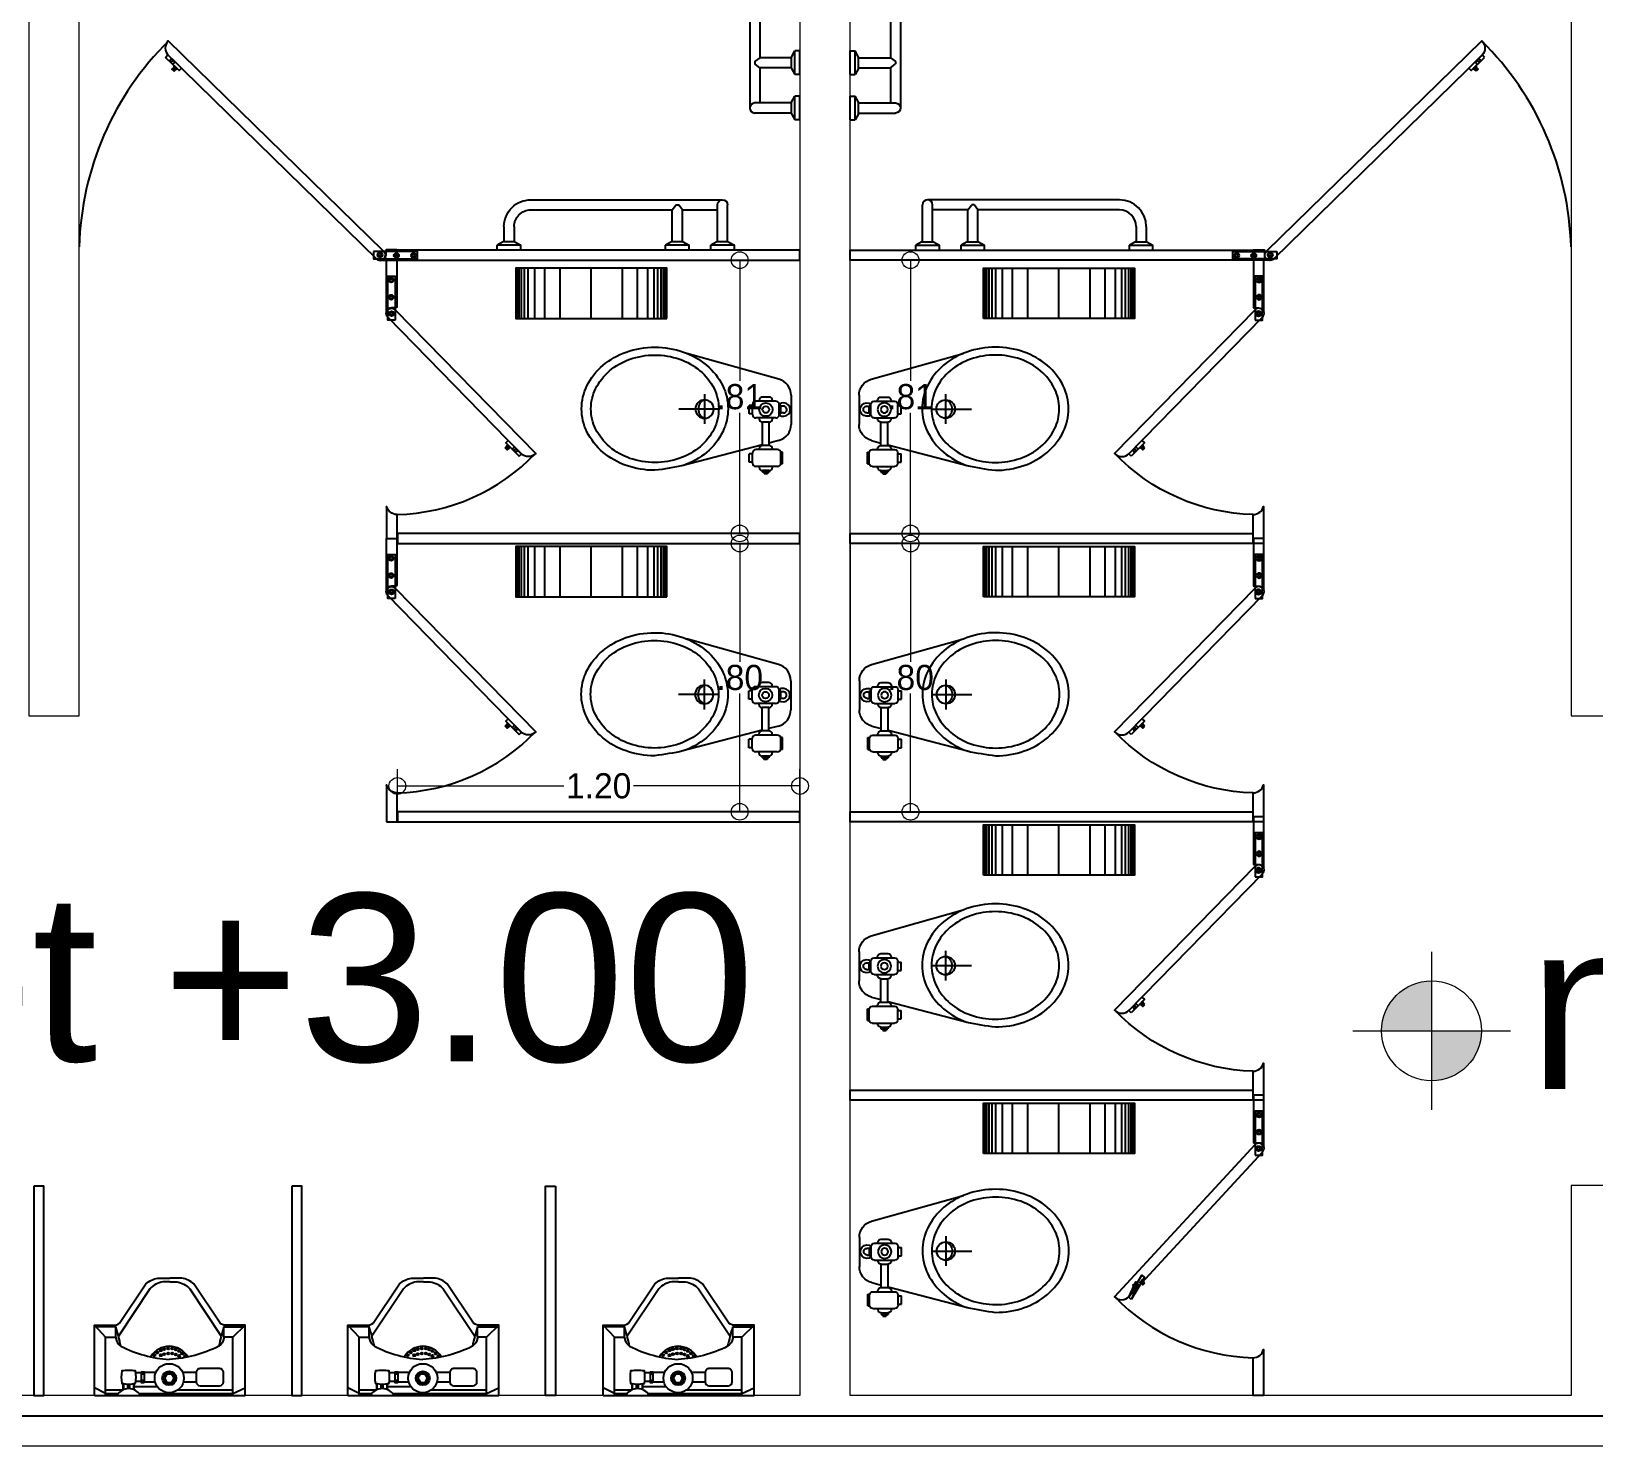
# Model space of a CAD drawing. Header units: millimetres. Extents: x 744843 to 745492, y 2520966 to 2521458.
# Drawn here: x 745352.459 to 745357.119, y 2521101.435 to 2521105.654 of the extents above; entities that cross this region are included whole.
import ezdxf

# ---------------------------------------------------------------- set-up
doc = ezdxf.new("R2010")
doc.units = ezdxf.units.MM
doc.header["$PDMODE"] = 35
doc.header["$PDSIZE"] = 1
for name, color, linetype, lineweight in [('A_Cotas_Interiores', 8, 'Continuous', 20), ('A_Muros', 30, 'Continuous', 20), ('A_Niveles', 1, 'Continuous', 20), ('A_Textos', 4, 'Continuous', 20)]:
    doc.layers.add(name, color=color, linetype=linetype, lineweight=lineweight)
for name, color, linetype in [('A_Ejes', 8, 'Continuous'), ('A_Mamparas de Baño', 43, 'Continuous'), ('A_Muebles_fijos', 8, 'Continuous')]:
    doc.layers.add(name, color=color, linetype=linetype)
doc.styles.add('Arial', font='arial.ttf', dxfattribs={"height": 1})
doc.dimstyles.new('EJES', dxfattribs={"dimtxt": 0.25, "dimasz": 0.25, "dimexe": 0.5, "dimexo": 0.25, "dimgap": 0.01, "dimtad": 0, "dimtih": 1, "dimtoh": 1, "dimzin": 4, "dimdsep": 46, "dimtxsty": 'Standard', "dimblk": 'ORIGIN', "dimcen": 0.09, "dimclrd": 8, "dimclre": 8, "dimclrt": 4, "dimadec": 1, "dimazin": 0, "dimtfac": 1, "dimtofl": 0, "dimtmove": 2, "dimatfit": 3, "dimfxl": 0.15, "dimtolj": 1, "dimtzin": 0, "dimlwd": -1, "dimlwe": -1, "dimarcsym": 0})

# ---------------------------------------------------------------- blocks, each defined once
blk = doc.blocks.new('MINGIT')
at = {"layer": 'A_Muebles_fijos'}
for p, q in [((0, 0.2246345831699602), (0, -0.2253654168300382)), ((0.005369542462004162, 0.1913013761150165), (0.02317822662461122, 0.2246345831699602)), ((0.005369542462004162, 0.1913013761150165), (0.005369542462004159, 0.1538509522983061)), ((0.0169736821239308, 0.1913013761150165), (0.0169736821239308, 0.1389620768631553)), ((0.209539640283106, 0.2246345831699602), (0.1741517595040737, 0.1913013761150165)), ((0.2051326990647118, 0.1610936790566821), (0.2051326990647118, 0.2220579225483319)), ((0.1741517595040737, 0.1610936790566821), (0.2051326990647118, 0.1610936790566821)), ((0.209539640283106, 0.1694464220140279), (0.20513269906498, 0.1610936790566821)), ((0.0100000000000001, 0.0971392028878203), (0.009999999999999992, 0.09713920288782019)), ((0.01720861781220573, 0.1384341105555628), (0.03532148158782959, 0.138434110555563)), ((0.01720861781220538, 0.10616864167447), (0.03532148158782959, 0.1061686416744702)), ((0.01771526491148926, 0.1372195367591027), (0.03532148158782959, 0.1372195367591028)), ((0.01771526491148904, 0.1073832154709303), (0.03532148158782959, 0.1073832154709303)), ((0.02045996857934206, 0.1253539681135453), (0.03405200070130547, 0.1253539681135453)), ((0.02045996857934229, 0.1192487841164914), (0.03405200070130547, 0.1192487841164914)), ((0.02697368212393079, 0.1056406753668783), (0.02697368212393081, 0.03726211445683281)), ((0.04208825202669945, 0.08381714914569993), (0.04208825202669945, 0.101046028197551)), ((0.06699999999999999, 0.08381714914569993), (0.06699999999999999, 0.101046028197551)), ((0.005369542462004159, 0.09075179993172744), (0.005369542462004162, 0.001301376115016573)), ((0.0397198241206123, 0.043159875075515), (0.0397198241206123, 0.07615443126778654)), ((0.04040622079018323, 0.07615443126778654), (0.04040622079018323, 0.08381714914569993)), ((0.04451609625062573, 0.07615443126778654), (0.04451609625062573, 0.08381714914569993)), ((0.06344765974594839, 0.07615443126778654), (0.06344765974594839, 0.08381714914569993)), ((0.06755753520639, 0.07615443126778654), (0.06755753520639, 0.08381714914569993)), ((0.06834183943001708, 0.04128520772444322), (0.06834183943001708, 0.07615443126778654)), ((0.005369542462004162, 0.001301376115016573), (0.005369542462004162, -0.1886986238849834)), ((0.01697368212393079, -0.02526243951789975), (0.0169736821239308, -0.1886986238849834)), ((0.0397198241206123, -0.07916508136459022), (0.03971982412061228, -0.04055712284548185)), ((0.06834183943001708, -0.07913801543756205), (0.06834183943001709, -0.03868245549441007)), ((0.1741517595040737, -0.1618245127167601), (0.2051326990647118, -0.1618245127167601)), ((0.2051326990647118, -0.1618245127167601), (0.2051326990647118, -0.2227887562084099)), ((0.209539640283106, -0.1701772556741059), (0.20513269906498, -0.1618245127167601)), ((0.005369542462004162, -0.1886986238849833), (0.02317822662461122, -0.2253654168300382)), ((0.209539640283106, -0.2253654168300382), (0.1741517595040737, -0.1886986238849834))]:
    blk.add_line(p, q, dxfattribs=at)
for points in [[(0, 0.2246345831699602), (0.209539640283106, 0.2246345831699602), (0.209539640283106, 0.1694464220140279, 0.2102343940416156), (0.2155650064119239, 0.1495392838246662), (0.3330447126646856, 0.07097962922337009, -0.1265225922245264), (0.3499999999999996, 0.03548511851759562), (0.3499999999999996, -0.0003654168300389893)], [(0, 0.1913013761150165), (0.1741517595040737, 0.1913013761150165), (0.1741517595040737, 0.1610936790566821), (0.171, 0.1610936790566821, 0.20320085710999), (0.1467485434650939, 0.145723927763326, 0.09934627483768077), (0.1071885292819617, 0.001301376115016573, 6.040532888921631)], [(0.3385650419188533, -0.0003654168300389893), (0.3385650419188533, 0.02029493033050433, 0.1730198413151819), (0.3180609908108352, 0.0589445383315027), (0.1771692137111812, 0.1531015475815722)], [(0, -0.1886986238849834), (0.1741517595040737, -0.1886986238849834), (0.1741517595040737, -0.1618245127167601), (0.171, -0.1618245127167601, -0.20320085710999), (0.1467485434650939, -0.146454761423404, -0.1029455760712306), (0.1071885292819617, 0.001301376115016573, -6.040532888921631)], [(0, -0.2253654168300382), (0.209539640283106, -0.2253654168300382), (0.209539640283106, -0.1701772556741059, -0.2102343940416156), (0.2155650064119239, -0.1502701174847442), (0.3330447126646856, -0.07171046288344807, 0.1265225922245264), (0.3499999999999996, -0.03621595217767359), (0.3499999999999996, -0.0003654168300389893)], [(0.3385650419188533, -0.0003654168300389893), (0.3385650419188533, -0.02102576399058231, -0.1730198413151819), (0.3180609908108352, -0.05967537199158068), (0.1771692137111812, -0.1538323812416502)]]:
    blk.add_lwpolyline(points, format="xyb", dxfattribs=at)
for points in [[(0.0361397309546108, 0.1018000181652122, 0.07539622650638099), (0.07294852107208864, 0.1018000181652122, 0.0800577537104873), (0.07294852107208864, 0.1428027340648209, 0.08594633118016352), (0.0361397309546108, 0.1428027340648209, 0.1041178647785644), (0.0361397309546108, 0.1018000181652122)], [(0.07994371567247321, -0.1486986238849834), (0.07994371567247321, -0.09073989168001728, 0.4142135623730945), (0.0683418394300162, -0.07913801543756205), (0.04051184590511735, -0.07913801543756205, 0.4142135623730883), (0.02890996966266034, -0.09073989168001728), (0.02890996966266034, -0.1486986238849834, 0.4142135623730948), (0.04051184590511735, -0.1603005001274387), (0.0683418394300162, -0.1603005001274422, 0.4142135623731026)]]:
    blk.add_lwpolyline(points, format="xyb", close=True, dxfattribs=at)
for points in [[(0.03725308639907325, 0.07615443126778654), (0.03725308639907325, 0.08381714914569993), (0.07071066959750087, 0.08381714914569993), (0.07071066959750087, 0.07615443126778654)], [(0.05135060217938107, 0.01572585340237642), (0.03885863841221564, 0.00851361475869472), (0.03885863841221564, -0.005910862528661576), (0.05135060217938107, -0.01312310117234328), (0.06384256594654562, -0.005910862528661576), (0.06384256594654562, 0.00851361475869472)]]:
    blk.add_lwpolyline(points, close=True, dxfattribs=at)
for centre, radius in [((0.1200844801470465, 0.0457775867211343), 0.002999999999999999), ((0.05135060217938107, 0.001301376115016573), 0.04344431992192291), ((0.05135060217938107, 0.001301376115016573), 0.02094403933927975), ((0.05135060217938107, 0.001301376115016573), 0.01758310564695907), ((0.1197310221555146, 0.02667478290229974), 0.003), ((0.123472181229127, 0.01655298587870935), 0.003), ((0.125396513061825, 0.004495465850110736), 0.003), ((0.1283528346134739, 0.03697748985930915), 0.003), ((0.1346505818073508, 0.02667478290229974), 0.003), ((0.1383917408809631, 0.01655298587870935), 0.003), ((0.1403160727136611, 0.004495465850110736), 0.003), ((0.1167508271903556, -0.04585623256873306), 0.002999999999999999), ((0.1177469521646245, -0.02786236099528994), 0.003), ((0.1222137131040186, -0.01803916941051775), 0.003), ((0.1248113280267195, -0.007565419226643999), 0.003), ((0.1256367755165423, -0.03768021197774052), 0.003), ((0.1326665118164606, -0.02786236099528994), 0.003), ((0.1371332727558547, -0.01803916941051775), 0.003), ((0.1397308876785556, -0.007565419226643999), 0.003)]:
    blk.add_circle(centre, radius, dxfattribs=at)
for centre, radius, start, end in [((-0.01975686792350476, 0.1223013761150168), 0.04033252107426701, 299.3306944320528, 60.66930556794681), ((-0.01390224432079123, 0.8745535501453318), 0.7463251932487088, 282.4305319102271, 287.0666889855602), ((0.08156517530906854, 0.001301376115016795), 0.06496217427420088, 301.7545607955694, 57.79255431661726), ((-0.01390224432079123, -0.8752843838054097), 0.7463251932487088, 72.93331101443978, 77.56946808977287)]:
    blk.add_arc(centre, radius, start, end, dxfattribs=at)
blk = doc.blocks.new('niveles')
at = {"layer": 'A_Niveles'}
h = blk.add_hatch(color=256, dxfattribs=at)
h.paths.add_polyline_path([(-0.4383139003582898, 0.1738469321280718), (-0.2893174949567765, 0.1738469321280718), (-0.2893174949567765, 0.3228433375295851, 0.4142135623730951)])
h.paths.add_polyline_path([(-0.1403210895552633, 0.1738469321280718), (-0.2893174949567765, 0.1738469321280718), (-0.2893174949567765, 0.02485052672655855, 0.414213562373095)])
for p, q in [((-0.2893174949567765, 0.4091083379462361), (-0.2893174949567765, -0.06141447369009256)), ((-0.5246079820208251, 0.1738469321280718), (-0.05402700789272785, 0.1738469321280718)), ((-0.4792100731283426, 0.1738469321280718), (-0.0939138752873987, 0.1738469321280718))]:
    blk.add_line(p, q, dxfattribs=at)
blk.add_circle((-0.2893174949567765, 0.1738469321280718), 0.1489964054015132, dxfattribs=at)
at = {"layer": 'A_Textos', "ltscale": 0.0065, "width": 1.2}
blk.add_attdef('NIVEL', (0, 0), '', height=0.3, dxfattribs=at)
blk = doc.blocks.new('Porta_rollo_planta')
at = {"layer": 'A_Muebles_fijos'}
for p, q in [((0.004294411046430469, -0.1499999999068677), (0.004294411279261112, -4.656612873077393e-10)), ((0.009457122418098152, -0.1499999999068677), (0.009457122650928795, -4.656612873077393e-10)), ((0.01655583677347749, -0.1499999999068677), (0.01655583700630814, -4.656612873077393e-10)), ((0.02623588847927749, -0.1499999999068677), (0.02623588871210814, -4.656612873077393e-10)), ((0.03720664547290653, -0.1499999999068677), (0.03720664570573717, -4.656612873077393e-10)), ((0.0565667855553329, -0.1499999999068677), (0.05656678578816354, -4.656612873077393e-10)), ((0.08689768251497298, -0.1499999999068677), (0.08689768274780363, -4.656612873077393e-10)), ((0.1320713059976697, -0.1499999999068677), (0.1320713062305003, -4.656612873077393e-10)), ((0.2250000000931323, -0.1499999999068677), (0.2250000003259629, -4.656612873077393e-10)), ((0.3179286941885948, -0.1499999999068677), (0.3179286939557642, -4.656612873077393e-10)), ((0.3631023176712915, -0.1499999999068677), (0.3631023174384609, -4.656612873077393e-10)), ((0.3934332146309316, -0.1499999999068677), (0.393433214398101, -4.656612873077393e-10)), ((0.412793354713358, -0.1499999999068677), (0.4127933544805273, -4.656612873077393e-10)), ((0.423764111706987, -0.1499999999068677), (0.4237641114741564, -4.656612873077393e-10)), ((0.433444163412787, -0.1499999999068677), (0.4334441631799564, -4.656612873077393e-10)), ((0.4405428777681664, -0.1499999999068677), (0.4405428775353357, -4.656612873077393e-10)), ((0.445705589139834, -0.1499999999068677), (0.4457055889070034, -4.656612873077393e-10))]:
    blk.add_line(p, q, dxfattribs=at)
at = {"layer": 'A_Muebles_fijos', "ltscale": 0.0065}
blk.add_lwpolyline([(0.4500000000698492, -0.1499999999068677), (0.4500000000698492, 0), (0, 0), (0, -0.1499999999068677)], close=True, dxfattribs=at)
blk = doc.blocks.new('MUBA03PL')
at = {"layer": 'A_Muebles_fijos', "linetype": 'ByBlock'}
for p, q in [((0.007054797181765431, 0.1823572858160371), (0.007054797181765431, 0.1873572858160369)), ((0.007054797181765431, 0.1873572858160369), (0.01705479718176555, 0.1873572858160369)), ((0.01705479718176555, 0.1823572858160371), (0.01705479718176555, 0.1873572858160369)), ((-0.03794520281823461, 0.1573572858160371), (-0.0329452028182346, 0.1573572858160371)), ((-0.03794520281823461, 0.1573572858160371), (-0.03794520281823466, 0.122357285816037)), ((-0.0329452028182346, 0.1548572858160371), (-0.0329452028182346, 0.1248572858160372)), ((-0.0229452028182346, 0.1648572858160371), (0.04205479718176534, 0.1648572858160371)), ((-0.007945202818234805, 0.164857285816037), (-0.007945202818234694, 0.1673572858160369)), ((0.002054797181765315, 0.1823572858160371), (0.02205479718176555, 0.1823572858160371)), ((0.002054797181765426, 0.1773572858160369), (0.002054797181765426, 0.1823572858160371)), ((0.002054797181765315, 0.1773572858160369), (0.02205479718176555, 0.1773572858160369)), ((0.02205479718176544, 0.1773572858160369), (0.02205479718176544, 0.1823572858160371)), ((0.03205479718176545, 0.164857285816037), (0.03205479718176556, 0.167357285816037)), ((0.05205479718176535, 0.1548572858160371), (0.05205479718176535, 0.1248572858160371)), ((0.05205479718176535, 0.152357285816037), (0.06205479718176537, 0.152357285816037)), ((0.06205479718176537, 0.152357285816037), (0.06205479718176537, 0.1273572858160371)), ((-0.03794520281823466, 0.122357285816037), (-0.0329452028182346, 0.122357285816037)), ((-0.0229452028182346, 0.1148572858160372), (0.04205479718176534, 0.1148572858160372)), ((-0.007945202818234805, 0.1148572858160372), (-0.007945202818234694, 0.1123572858160372)), ((0.002054797181765426, 0.1023572858160372), (0.002054797181765426, 0.03289141311595196)), ((0.002054797181765315, 0.1023572858160372), (0.02205479718176555, 0.1023572858160372)), ((0.02205479718176544, 0.1023572858160372), (0.02205479718176544, 0.03289141311595196)), ((0.03205479718176545, 0.1148572858160372), (0.03205479718176556, 0.112357285816037)), ((0.05205479718176535, 0.1273572858160371), (0.06205479718176537, 0.1273572858160371)), ((-0.04033059170738295, 0.005383637130419887), (-0.03294520281823465, 0.005383637130419887)), ((-0.03294520281823466, 0.007891413115952046), (-0.02794520281823466, 0.007891413115952046)), ((-0.03294520281823466, 0.007891413115952046), (-0.03294520281823466, -0.01710858688404809)), ((-0.02794520281823466, 0.01039141311595199), (-0.02794520281823466, -0.01960858688404803)), ((-0.01794520281823459, 0.020391413115952), (0.04205479718176535, 0.020391413115952)), ((-0.007945202818234805, 0.020391413115952), (-0.007945202818234694, 0.02289141311595195)), ((0.002054797181765315, 0.03289141311595196), (0.02205479718176555, 0.03289141311595196)), ((0.03205479718176545, 0.020391413115952), (0.03205479718176556, 0.02289141311595195)), ((0.0520547971817653, 0.01039141311595199), (0.0520547971817653, -0.01960858688404803)), ((0.0520547971817653, 0.007891413115952046), (0.06205479718176531, 0.007891413115952046)), ((0.06205479718176531, 0.007891413115952046), (0.06205479718176531, -0.01710858688404809)), ((-0.04033059170738295, -0.01459530512613914), (-0.03294520281823465, -0.01459530512613914)), ((-0.03294520281823466, -0.01710858688404809), (-0.02794520281823466, -0.01710858688404809)), ((-0.01794520281823465, -0.02960858688404804), (0.0420547971817653, -0.02960858688404804)), ((-0.007945202818234805, -0.02960858688404804), (-0.007945202818234694, -0.03210858688404799)), ((0.002054797181765315, -0.042108586884048), (0.02205479718176555, -0.042108586884048)), ((0.03205479718176545, -0.02960858688404804), (0.03205479718176556, -0.03210858688404799)), ((0.0520547971817653, -0.01710858688404809), (0.06205479718176531, -0.01710858688404809))]:
    blk.add_line(p, q, dxfattribs=at)
at = {"layer": 'A_Muebles_fijos'}
for p, q in [((0.02205479718176544, 0.1003546987438531), (0.2627113941016618, 0.1630190134186776)), ((-0.0260131474980999, 0.08783833788051987), (0.002054797181765426, 0.09514692006860795)), ((-0.06332253236307323, -0.04728450974337106), (-0.06341380049320831, 0.03939915457505696)), ((0.1949185613753887, -0.05064343990837997), (0.1948251263136989, 0.03809821249026824)), ((0.1558456998915828, -0.006272613708999564), (0.2718705232503356, -0.006272613708999564)), ((-0.02681453998927158, -0.0953771297438128), (0.2474384538254711, -0.1722323705303935))]:
    blk.add_line(p, q, dxfattribs=at)
at = {"layer": 'A_Muebles_fijos', "linetype": 'ByBlock'}
for radius in [0.01999999999999998, 0.01000000000000001]:
    blk.add_circle((0.01205479718176527, -0.004608586884048131), radius, dxfattribs=at)
for centre, radius, start, end in [((-0.0229452028182346, 0.1548572858160371), 0.01, 89.99999999999999, 180), ((0.002054797181765315, 0.1673572858160369), 0.01, 89.99999999999999, 180), ((0.02205479718176555, 0.1673572858160369), 0.01, 4.80263756900991e-13, 89.99999999999999), ((0.04205479718176534, 0.1548572858160371), 0.01, 0, 89.99999999999999), ((-0.0229452028182346, 0.1248572858160372), 0.01, 180, 270), ((0.002054797181765315, 0.1123572858160372), 0.01, 180, 270), ((0.02205479718176555, 0.1123572858160372), 0.01, 270, 359.9999999999995), ((0.04205479718176534, 0.1248572858160371), 0.01, 270, 0), ((-0.04033059170738295, -0.004616362869580122), 0.01999999999999998, 51.65327969994375, 308.3504200393738), ((-0.04033059170738295, -0.004616362869580122), 0.01000000000000001, 90, 273.7189452542223), ((-0.01794520281823465, 0.01039141311595199), 0.01, 89.99999999999999, 180), ((0.002054797181765315, 0.02289141311595195), 0.01, 89.99999999999999, 180), ((0.02205479718176555, 0.02289141311595195), 0.01, 4.80263756900991e-13, 89.99999999999999), ((0.0420547971817653, 0.01039141311595199), 0.01, 0, 89.99999999999999), ((-0.01794520281823465, -0.01960858688404803), 0.01, 180, 270), ((0.002054797181765315, -0.03210858688404799), 0.01, 180, 270), ((0.02205479718176555, -0.03210858688404799), 0.01, 270, 359.9999999999996), ((0.0420547971817653, -0.01960858688404803), 0.01, 270, 0)]:
    blk.add_arc(centre, radius, start, end, dxfattribs=at)
at = {"layer": 'A_Muebles_fijos'}
for centre, radius, start, end in [((-0.01341382820747745, 0.03945179891137113), 0.05, 104.5950874527619, 180.0603259768673), ((0.184524810032121, -0.0062835079815473), 0.02933330356188307, 290.715344643524, 69.40530744194986), ((-0.01332256007734237, -0.04723186540705691), 0.05, 180.0603259768673, 254.3452777618358)]:
    blk.add_arc(centre, radius, start, end, dxfattribs=at)
at = {"layer": 'A_Muebles_fijos', "extrusion": (0, 0, -1)}
for centre, major_axis, ratio, start_param, end_param in [((0.3304073725485254, -0.04570182197275441), (0.1555760314809, -0.1555760314808999), 0.9999999966326925, 3.227028665934461, 3.590942801391618), ((0.3321140755324635, -0.04052650712909978), (-0.1356912155599463, -0.1356912155599464), 0.9999999975892566, 1.655624390025488, 2.019763085370978), ((0.4730938529719609, -0.8452744620713858), (-0.7283366307909107, -0.728336630790911), 0.9999999907021602, 2.145677627044654, 2.229610440056562), ((0.3433194806457508, -0.07256696111070793), (-0.1596927967913729, -0.159692796791373), 0.9999999985371989, 2.019763085762261, 2.35514160160132), ((0.3433301478981051, -0.08269839285421055), (-0.1832865381940543, -0.1832865381940544), 0.9999999979639703, 2.355141601346871, 2.690136730501941), ((0.3433194806457508, -0.07256696111070793), (-0.1596927964754583, -0.1596927964754584), 0.9999999999735457, 2.355141602319492, 2.690520118345571), ((0.3544573908329952, -0.04050298192086499), (-0.1356912152448646, -0.1356912152448647), 0.9999999989022021, 2.690520117912109, 3.054658814408185), ((0.3105746694964368, -0.02215379819753449), (0.1338062642621465, -0.1338062642621465), 0.9999999983652426, 2.813062286539549, 3.227028665452437), ((0.3149161785732034, -0.02013205288457554), (0.1168272094052414, -0.1168272094052413), 0.9999999991285307, 2.812573068989725, 3.226420716957982), ((0.3716123036465618, -0.02007235790151041), (0.1168272097048319, -0.1168272097048318), 0.9999999975583393, 4.625455141423581, 5.039302787534082), ((0.3759580604855913, -0.02208495716112535), (0.133806264363742, -0.133806264363742), 0.9999999993430027, 4.624847192727369, 5.038813570977103), ((0.2799831939519394, -0.007116444115665366), (-0.1097027336416219, -0.109702733641622), 0.9999999992025753, 0.7843452757709377, 1.242265960643167), ((0.2883868975223053, -0.007107596085545231), (0.09592937184290672, -0.09592937184290669), 0.9999999988332957, 2.355141601623339, 2.812573068954697), ((0.3981140993892226, -0.006992065520164181), (0.0959293720210988, -0.09592937202109876), 0.9999999996812432, 5.039302788123447, 5.496734255637105), ((0.4065178028431732, -0.006983217490044047), (-0.1097027335149631, -0.1097027335149631), 0.9999999993706251, 3.468017244253223, 3.925937929276904), ((0.194871843898018, -0.006272613708999564), (-0.01940852226107381, -0.01940852226107382), 0.9999999970009227, 4.712388978885151, 10.99557428606474), ((0.2883868975223053, -0.007107596085545231), (-0.09592937184925979, -0.09592937184925986), 0.9999999993349574, 0.3269138088074341, 0.7843452757443146), ((0.4065178028431732, -0.006983217490044047), (-0.1097027336564993, -0.1097027336564994), 0.9999999992042511, 3.92593792936009, 4.383858614149694), ((0.3105429364259366, 0.007985295089754652), (0.1338062646021851, -0.1338062646021851), 0.9999999979794557, 1.48325453886102, 1.897220916489769), ((0.3148886931485507, 0.005972696295800994), (-0.116827209371956, -0.116827209371956), 0.9999999996009404, -0.08693383875372485, 0.3269138086451402), ((0.3715848183383245, 0.006032390813204835), (-0.1168272097376901, -0.1168272097376902), 0.9999999971155697, 4.383369397565613, 4.797217043435799), ((0.3759263274150911, 0.008054136591825078), (-0.1338062644228365, -0.1338062644228365), 0.9999999991559471, 4.383858614643572, 4.797824992432891), ((0.3303260087159473, 0.03157502954346258), (0.1555760328729453, -0.1555760328729452), 0.9999999913887098, 1.119340407866279, 1.483254539749225), ((0.3320436059621173, 0.02640332031515558), (-0.1356912151719567, -0.1356912151719568), 0.9999999990756723, -0.4510725355538303, -0.08693383889264572), ((0.354386921262649, 0.02642684505772908), (0.1356912151177428, -0.1356912151177427), 0.9999999897916193, 0.08482806378889209, 0.4489667633101463), ((0.3431708488970074, 0.06859873124850113), (0.1832865396773095, -0.1832865396773094), 0.9999999968286647, 0.7843452771556515, 1.119340405751284), ((0.3431815162657771, 0.05846729903933723), (-0.1596927958941701, -0.1596927958941702), 0.9999999985112853, -0.7864510518725603, -0.4510725356487646), ((0.3431815162657771, 0.05846729903933723), (0.1596927959293301, -0.1596927959293301), 0.9999999998339548, 0.448966759555751, 0.7843452757497144), ((0.3431708488970074, 0.06859873124850113), (0.1832865382600372, -0.1832865382600371), 0.9999999988987636, 0.4493501469668698, 0.7843452761206043)]:
    blk.add_ellipse(centre, major_axis=major_axis, ratio=ratio, start_param=start_param, end_param=end_param, dxfattribs=at)
at = {"layer": 'A_Muebles_fijos', "extrusion": (0, 0, -0.9999999999999998)}
for centre, major_axis, ratio, start_param, end_param in [((0.3561749881955806, -0.04567469161483328), (-0.1555760314498242, -0.1555760314498243), 0.9999999965482356, 2.69013672992562, 3.054050865493487), ((0.3981140993892226, -0.006992065520164181), (-0.09592937199169634, -0.09592937199169642), 0.9999999993788391, 3.925937929312166, 4.383369396296293), ((0.3560936242465872, 0.031602160367045), (-0.1555760323957658, -0.1555760323957659), 0.9999999943684958, -1.485360315215316, -1.121446182339457)]:
    blk.add_ellipse(centre, major_axis=major_axis, ratio=ratio, start_param=start_param, end_param=end_param, dxfattribs=at)
at = {"layer": 'A_Muebles_fijos', "extrusion": (0, 0, -0.9999999999999999)}
blk.add_ellipse((0.2799831939519394, -0.007116444115665366), major_axis=(-0.1097027335683896, -0.1097027335683897), ratio=0.9999999997562181, start_param=0.3264245905463146, end_param=0.7843452754941169, dxfattribs=at)
blk = doc.blocks.new('A$C69177A60')
at = {"layer": 'A_Muebles_fijos'}
for p, q in [((-1.384790948577574e-09, 0.7069999997363539), (-1.384790948577574e-09, 0.6369999997364175)), ((-1.384790948577574e-09, 0.7069999997363539), (0.01499999861508172, 0.7069999997363539)), ((0.02499999861507263, 0.6889999997363248), (0.01499999861508172, 0.7069999997363539)), ((0.01499999861508172, 0.7069999997363539), (0.01499999861508172, 0.6369999997364175)), ((0.02499999861507263, 0.6549999997364466), (0.01499999861508172, 0.6369999997364175)), ((0.02499999861507263, 0.6889999997363248), (0.02499999861507263, 0.686999999736372)), ((0.02499999861507263, 0.686999999736372), (0.02499999861507263, 0.6569999997363993)), ((0.02499999861507263, 0.686999999736372), (0.1349999986152, 0.686999999736372)), ((0.02499999861507263, 0.6569999997363993), (0.02499999861507263, 0.6549999997364466)), ((0.02499999861507263, 0.6569999997363993), (0.1349999986152, 0.6569999997363993)), ((0.1199999986150999, 0.5519999997363811), (0.1199999986150999, 0.6569999997363993)), ((0.1499999986150726, 0.09999999973638296), (0.1499999986150726, 0.671999999736272)), ((-1.384790948577574e-09, 0.6369999997364175), (0.01499999861508172, 0.6369999997364175)), ((-1.38480515943229e-09, 0.571999999736363), (0.01499999861506751, 0.571999999736363)), ((-1.38480515943229e-09, 0.571999999736363), (-1.38480515943229e-09, 0.5019999997364266)), ((0.02499999861505842, 0.5539999997363338), (0.01499999861506751, 0.571999999736363)), ((0.01499999861506751, 0.571999999736363), (0.01499999861506751, 0.5019999997364266)), ((0.02499999861505842, 0.5199999997364557), (0.01499999861506751, 0.5019999997364266)), ((0.02499999861505842, 0.5539999997363338), (0.02499999861505842, 0.5519999997363811)), ((0.02499999861505842, 0.5519999997363811), (0.02499999861505842, 0.5219999997364084)), ((0.02499999861507263, 0.5519999997363811), (0.1199999986150999, 0.5519999997363811)), ((0.02499999861505842, 0.5219999997364084), (0.02499999861505842, 0.5199999997364557)), ((0.02499999861507263, 0.5219999997364084), (0.1199999986150999, 0.5219999997364084)), ((0.1199999986150999, 0.5519999997363811), (0.1338262327371069, 0.5413912201445328)), ((0.1199999986150999, 0.5219999997364084), (0.1338262327371069, 0.5326087793282568)), ((0.1199999986150999, 0.09999999973638296), (0.1199999986150999, 0.5219999997364084)), ((0.1349999986152, 0.5349888778412151), (0.1349999986152, 0.5390111216315745)), ((-1.38480515943229e-09, 0.5019999997364266), (0.01499999861506751, 0.5019999997364266)), ((-1.38480515943229e-09, 0.06999999973641025), (-1.38480515943229e-09, -2.63526089838706e-10)), ((-1.38480515943229e-09, 0.06999999973641025), (0.01499999861506751, 0.06999999973641025)), ((0.01499999861506751, 0.06999999973641025), (0.01499999861506751, -2.63526089838706e-10)), ((0.02499999861505842, 0.05199999973638114), (0.01499999861506751, 0.06999999973641025)), ((0.02499999861505842, 0.05199999973638114), (0.02499999861505842, 0.04999999973642844)), ((0.02499999861505842, 0.04999999973642844), (0.02499999861505842, 0.01999999973645572)), ((0.06999999861514539, 0.04999999973642844), (0.02499999861507263, 0.04999999973642844)), ((0.02499999861505842, 0.01799999973650301), (0.01499999861506751, -2.63526089838706e-10)), ((0.02499999861505842, 0.01999999973645572), (0.02499999861505842, 0.01799999973650301)), ((0.06999999861514539, 0.01999999973645572), (0.02499999861507263, 0.01999999973645572)), ((-1.38480515943229e-09, -2.63526089838706e-10), (0.01499999861506751, -2.63526089838706e-10))]:
    blk.add_line(p, q, dxfattribs=at)
for centre, radius, start, end in [((0.1349999986152, 0.671999999736272), 0.01500000000000047, 270, 90), ((0.1319999986152709, 0.5390111216315745), 0.003, 0, 52.50120762648925), ((0.1319999986152709, 0.5349888778412151), 0.003, 307.4987923735108, 0), ((0.06999999861514539, 0.09999999973638296), 0.08, 270, 0), ((0.06999999861514539, 0.09999999973638296), 0.05, 270, 0)]:
    blk.add_arc(centre, radius, start, end, dxfattribs=at)
blk = doc.blocks.new('_Origin')
at = {"color": 0, "linetype": 'ByBlock', "lineweight": -2}
blk.add_line((0, 0), (-1, 0), dxfattribs=at)
blk.add_circle((0, 0), 0.5, dxfattribs=at)
blk = doc.blocks.new('*D43')
at = {"layer": 'A_Cotas_Interiores', "color": 8, "transparency": 16777216}
for p, q in [((745354.7269834677, 2521104.970897703), (745354.5222624667, 2521104.970897703)), ((745354.5722624668, 2521104.920897704), (745354.5722624668, 2521104.610897704)), ((745354.5722624668, 2521104.205897704), (745354.5722624668, 2521104.515897704)), ((745354.7269834622, 2521104.155897704), (745354.5222624667, 2521104.155897704))]:
    blk.add_line(p, q, dxfattribs=at)
at = {"layer": 'Defpoints', "color": 0, "transparency": 16777216}
for p in [(745354.7519834677, 2521104.970897703), (745354.5722624668, 2521104.155897704), (745354.7519834623, 2521104.155897704)]:
    blk.add_point(p, dxfattribs=at)
at = {"layer": 'A_Cotas_Interiores', "color": 8, "transparency": 16777216, "xscale": 0.05, "yscale": 0.05, "zscale": 0.05}
for p, rotation in [((745354.5722624668, 2521104.970897703), 90), ((745354.5722624668, 2521104.155897704), 270)]:
    blk.add_blockref('_Origin', p, dxfattribs=dict(at, rotation=rotation))
at = {"layer": 'A_Cotas_Interiores', "color": 4, "transparency": 16777216, "insert": (745354.5722624663, 2521104.563397704), "char_height": 0.075, "attachment_point": 5}
blk.add_mtext('\\A1;.81', dxfattribs=at)
blk = doc.blocks.new('*D44')
at = {"layer": 'A_Cotas_Interiores', "color": 8, "transparency": 16777216}
for p, q in [((745353.5511939973, 2521103.320897705), (745353.5511939973, 2521103.452818963)), ((745354.7519834676, 2521103.320897705), (745354.7519834676, 2521103.452818963)), ((745353.6011939973, 2521103.402818963), (745354.0478387324, 2521103.402818963)), ((745354.7019834676, 2521103.402818963), (745354.2553387324, 2521103.402818963))]:
    blk.add_line(p, q, dxfattribs=at)
at = {"layer": 'Defpoints', "color": 0, "transparency": 16777216}
for p in [(745354.7519834676, 2521103.402818963), (745353.5511939973, 2521103.295897705), (745354.7519834676, 2521103.295897705)]:
    blk.add_point(p, dxfattribs=at)
at = {"layer": 'A_Cotas_Interiores', "color": 8, "transparency": 16777216, "xscale": 0.05, "yscale": 0.05, "zscale": 0.05, "rotation": 180}
blk.add_blockref('_Origin', (745353.5511939973, 2521103.402818963), dxfattribs=at)
at = {"layer": 'A_Cotas_Interiores', "color": 8, "transparency": 16777216, "xscale": 0.05, "yscale": 0.05, "zscale": 0.05}
blk.add_blockref('_Origin', (745354.7519834676, 2521103.402818963), dxfattribs=at)
at = {"layer": 'A_Cotas_Interiores', "color": 4, "transparency": 16777216, "insert": (745354.1515887324, 2521103.402818963), "char_height": 0.075, "attachment_point": 5}
blk.add_mtext('\\A1;1.20', dxfattribs=at)
blk = doc.blocks.new('A-Mamparas_80_120')
at = {"layer": 'A_Mamparas de Baño', "color": 8}
for p, q in [((0.3567067396361381, 0.28211873723194), (0.3645466673187912, 0.2897806009277701)), ((0.3813207561615855, 0.2883256678469479), (0.3741689373273402, 0.2813362842425704))]:
    blk.add_line(p, q, dxfattribs=at)
at = {"layer": 'A_Mamparas de Baño', "ltscale": 0.0065}
for points in [[(-0.0007004152284935117, 0.6919757248833776), (-0.0007004155777394772, 0.6919757248833776), (-0.0007004144135862589, 0.8449999988079071), (0.03054958558641374, 0.8449999988079071), (0.0305495853535831, 0.7054182044230402, -0.4142135617568543), (0.02804958540946245, 0.7029182044789195), (0.01492711645551026, 0.7029182040132582)], [(0.00332109013106674, 0.6750010377727449, -1.037268795555563), (0.02621664979960769, 0.6962840449996293), (0.4447649645153433, 0.2680085757747293, -0.4142135623730951), (0.4005737057887018, 0.2685161838307977), (0.003321091062389314, 0.6750010387040675)], [(0, 0), (0.03124999988358468, -4.656612873077393e-10, 0.414213562373095), (0.03124999988358468, -4.656612873077393e-10), (0.03124999988358468, 0.02128624264150858), (0.03124999953433871, 0.08629874885082245, -0.3428375220750749), (0, 0.1105800592340529), (0, 0)]]:
    blk.add_lwpolyline(points, format="xyb", dxfattribs=at)
at = {"layer": 'A_Mamparas de Baño', "color": 8}
for points in [[(0.02514199027791619, 0.6659521171823144), (0.003444067784585059, 0.6659521171823144), (0.003444067784585059, 0.79683688422665), (0.02514199027791619, 0.79683688422665)], [(0.3950012698769569, 0.2600198034197092), (0.4021530877798796, 0.267009187489748), (0.3626641840673983, 0.3074158225208521), (0.3555123647674918, 0.3004264384508133)], [(0.3950012698769569, 0.2600198034197092), (0.4021530875470489, 0.2670091870240867), (0.3813207554630935, 0.2883256673812866), (0.3741689373273402, 0.2813362842425704)]]:
    blk.add_lwpolyline(points, close=True, dxfattribs=at)
at = {"layer": 'A_Mamparas de Baño', "color": 8, "ltscale": 0.0065}
blk.add_lwpolyline([(0.01492711645551026, 0.7029182040132582, 0.3154250637633644), (-0.0007004155777394772, 0.6919757248833776)], format="xyb", dxfattribs=at)
at = {"layer": 'A_Mamparas de Baño', "color": 8}
for points in [[(0.3537314035929739, 0.2851632214151323, 0.1359013355077227), (0.3611700301989913, 0.2946664532646537), (0.3611700301989913, 0.2946664532646537), (0.3693536682985723, 0.2862926265224814, 0.1359013354759165), (0.3596820752136409, 0.2790742535144091)], [(0.3567067396361381, 0.28211873723194, -0.1296620222317562), (0.3614766160026193, 0.2929220017977059), (0.3676167179364711, 0.2866392014548182, -0.1296619928803483), (0.3567067396361381, 0.28211873723194)]]:
    blk.add_lwpolyline(points, format="xyb", close=True, dxfattribs=at)
at = {"layer": 'A_Mamparas de Baño', "ltscale": 0.0065}
blk.add_lwpolyline([(0.0319072975544259, -4.656612873077393e-10), (1.232696767896414, -4.656612873077393e-10), (1.232696765218861, 0.02999999932944775), (0.0319072975544259, 0.02999999932944775)], close=True, dxfattribs=at)
at = {"layer": 'A_Mamparas de Baño', "color": 8}
for centre, radius in [((0.01345687336288393, 0.7858077986165881), 0.007436412641554412), ((0.01345687336288393, 0.7858077986165881), 0.004000000004656613), ((0.01345687336288393, 0.7345387265086174), 0.007436412641554412), ((0.01345687336288393, 0.7345387265086174), 0.004000000004656613), ((0.01492458523716778, 0.6854832265526056), 0.007436412641554412), ((0.01492458523716778, 0.6854832265526056), 0.004000000004656613), ((0.3853613929823041, 0.2770374198444188), 0.004000000004656611)]:
    blk.add_circle(centre, radius, dxfattribs=at)
blk.add_arc((0.01580416201613843, 0.6797208315692842), 0.5936230640352138, 271.4909818073023, 316.1783317938557, dxfattribs=at)
blk = doc.blocks.new('*D46')
at = {"layer": 'A_Cotas_Interiores', "color": 8, "transparency": 16777216}
for p, q in [((745354.7269834649, 2521104.125897705), (745354.5222624667, 2521104.125897705)), ((745354.5722624668, 2521104.075897705), (745354.5722624668, 2521103.773397705)), ((745354.5722624668, 2521103.375897705), (745354.5722624668, 2521103.678397705)), ((745354.7269834649, 2521103.325897705), (745354.5222624667, 2521103.325897705))]:
    blk.add_line(p, q, dxfattribs=at)
at = {"layer": 'Defpoints', "color": 0, "transparency": 16777216}
for p in [(745354.7519834649, 2521104.125897705), (745354.5722624668, 2521103.325897705), (745354.7519834649, 2521103.325897705)]:
    blk.add_point(p, dxfattribs=at)
at = {"layer": 'A_Cotas_Interiores', "color": 8, "transparency": 16777216, "xscale": 0.05, "yscale": 0.05, "zscale": 0.05}
for p, rotation in [((745354.5722624668, 2521104.125897705), 90), ((745354.5722624668, 2521103.325897705), 270)]:
    blk.add_blockref('_Origin', p, dxfattribs=dict(at, rotation=rotation))
at = {"layer": 'A_Cotas_Interiores', "color": 4, "transparency": 16777216, "insert": (745354.5722624663, 2521103.725897705), "char_height": 0.075, "attachment_point": 5}
blk.add_mtext('\\A1;.80', dxfattribs=at)
blk = doc.blocks.new('*D47')
at = {"layer": 'A_Cotas_Interiores', "color": 8, "transparency": 16777216}
for p, q in [((745354.9269834677, 2521104.970897703), (745355.1317044686, 2521104.970897703)), ((745355.0817044686, 2521104.920897704), (745355.0817044686, 2521104.610897704)), ((745355.0817044686, 2521104.205897704), (745355.0817044686, 2521104.515897704)), ((745354.9269834731, 2521104.155897704), (745355.1317044686, 2521104.155897704))]:
    blk.add_line(p, q, dxfattribs=at)
at = {"layer": 'Defpoints', "color": 0, "transparency": 16777216}
for p in [(745354.9019834676, 2521104.970897703), (745354.9019834731, 2521104.155897704), (745355.0817044686, 2521104.155897704)]:
    blk.add_point(p, dxfattribs=at)
at = {"layer": 'A_Cotas_Interiores', "color": 8, "transparency": 16777216, "xscale": 0.05, "yscale": 0.05, "zscale": 0.05}
for p, rotation in [((745355.0817044686, 2521104.970897703), 90), ((745355.0817044686, 2521104.155897704), 270)]:
    blk.add_blockref('_Origin', p, dxfattribs=dict(at, rotation=rotation))
at = {"layer": 'A_Cotas_Interiores', "color": 4, "transparency": 16777216, "insert": (745355.0817044681, 2521104.563397704), "char_height": 0.075, "attachment_point": 5}
blk.add_mtext('\\A1;.81', dxfattribs=at)
blk = doc.blocks.new('*D48')
at = {"layer": 'A_Cotas_Interiores', "color": 8, "transparency": 16777216}
for p, q in [((745354.9269834704, 2521104.125897705), (745355.1317044686, 2521104.125897705)), ((745355.0817044686, 2521104.075897705), (745355.0817044686, 2521103.773397705)), ((745355.0817044686, 2521103.375897705), (745355.0817044686, 2521103.678397705)), ((745354.9269834704, 2521103.325897705), (745355.1317044686, 2521103.325897705))]:
    blk.add_line(p, q, dxfattribs=at)
at = {"layer": 'Defpoints', "color": 0, "transparency": 16777216}
for p in [(745354.9019834704, 2521104.125897705), (745354.9019834704, 2521103.325897705), (745355.0817044686, 2521103.325897705)]:
    blk.add_point(p, dxfattribs=at)
at = {"layer": 'A_Cotas_Interiores', "color": 8, "transparency": 16777216, "xscale": 0.05, "yscale": 0.05, "zscale": 0.05}
for p, rotation in [((745355.0817044686, 2521104.125897705), 90), ((745355.0817044686, 2521103.325897705), 270)]:
    blk.add_blockref('_Origin', p, dxfattribs=dict(at, rotation=rotation))
at = {"layer": 'A_Cotas_Interiores', "color": 4, "transparency": 16777216, "insert": (745355.0817044681, 2521103.725897705), "char_height": 0.075, "attachment_point": 5}
blk.add_mtext('\\A1;.80', dxfattribs=at)

msp = doc.modelspace()

# ---------------------------------------------------------------- linework, layer by layer
at = {"layer": 'A_Cotas_Interiores'}
for p, q in [((745354.7519834649, 2521104.125897705), (745354.7519834649, 2521103.325897705)), ((745354.9019834704, 2521104.125897705), (745354.9019834704, 2521103.325897705))]:
    msp.add_line(p, q, dxfattribs=at)
at = {"layer": 'A_Ejes', "ltscale": 0.5}
msp.add_line((745296.0204129604, 2521101.524676683), (745459.3526146007, 2521101.524676682), dxfattribs=at)
at = {"layer": 'A_Mamparas de Baño', "color": 8}
for p, q in [((745352.8882487074, 2521105.562094453), (745352.8812593238, 2521105.554942634)), ((745352.8820417768, 2521105.537480437), (745352.8897036405, 2521105.545320364)), ((745356.7719251586, 2521105.537480437), (745356.7642632949, 2521105.545320364)), ((745356.765718228, 2521105.562094453), (745356.7727076116, 2521105.554942634)), ((745353.8759934393, 2521104.408016443), (745353.883833367, 2521104.415678306)), ((745353.9006074559, 2521104.414223373), (745353.893455637, 2521104.40723399)), ((745355.7533594795, 2521101.924223373), (745355.7605112983, 2521101.91723399)), ((745355.777973496, 2521101.918016443), (745355.7701335683, 2521101.925678306))]:
    msp.add_line(p, q, dxfattribs=at)
at = {"layer": 'A_Mamparas de Baño', "ltscale": 0.0065}
for points in [[(745353.488960945, 2521104.974919208, 1.037268795555563), (745353.5102439523, 2521104.997814768), (745352.8679316153, 2521105.625538662, 0.4142135623730951), (745352.8684392234, 2521105.581347403), (745353.488960946, 2521104.974919209)], [(745356.1650059903, 2521104.974919208, -1.037268795555563), (745356.1437229831, 2521104.997814768), (745356.78603532, 2521105.625538662, -0.4142135623730951), (745356.785527712, 2521105.581347403), (745356.1650059894, 2521104.974919209)], [(745353.5226077898, 2521104.800898743, -1.037268795555563), (745353.5455033495, 2521104.822181751), (745353.9640516642, 2521104.393906281, -0.4142135623730951), (745353.9198604055, 2521104.394413889), (745353.5226077908, 2521104.800898744)], [(745353.5192866997, 2521104.140897705), (745353.5505366996, 2521104.140897705, 0.414213562373095), (745353.5505366996, 2521104.140897705), (745353.5505366996, 2521104.147183948), (745353.5505366992, 2521104.212196454, -0.3428375220750749), (745353.5192866997, 2521104.236477765), (745353.5192866997, 2521104.140897705)], [(745356.1353806509, 2521102.32787343), (745356.1353806512, 2521102.32787343), (745356.13538065, 2521102.480897704), (745356.10413065, 2521102.480897704), (745356.1041306503, 2521102.34131591, 0.4142135617568543), (745356.1066306502, 2521102.33881591), (745356.1197531192, 2521102.338815909)], [(745356.1313591455, 2521102.310898743, 1.037268795555563), (745356.1084635858, 2521102.33218175), (745355.6899152711, 2521101.879251679, 0.4142135623730951), (745355.7341065299, 2521101.879759287), (745356.1313591446, 2521102.310898744)], [(745356.1346802356, 2521101.585022082), (745356.1034302358, 2521101.585022082, -0.414213562373095), (745356.1034302358, 2521101.585022082), (745356.1034302358, 2521101.606308325), (745356.1034302361, 2521101.697541852, 0.3428375220750749), (745356.1346802356, 2521101.721823162), (745356.1346802356, 2521101.585022082)]]:
    msp.add_lwpolyline(points, format="xyb", dxfattribs=at)
at = {"layer": 'A_Mamparas de Baño', "color": 8}
for points in [[(745352.859942843, 2521105.575774967), (745352.866932227, 2521105.582926785), (745352.9073388621, 2521105.543437881), (745352.900349478, 2521105.536286062)], [(745352.859942843, 2521105.575774967), (745352.8669322266, 2521105.582926785), (745352.8882487069, 2521105.562094452), (745352.8812593238, 2521105.554942634)], [(745356.7940240924, 2521105.575774967), (745356.7870347083, 2521105.582926785), (745356.7466280733, 2521105.543437881), (745356.7536174573, 2521105.536286062)], [(745356.7940240924, 2521105.575774967), (745356.7870347088, 2521105.582926785), (745356.7657182284, 2521105.562094452), (745356.7727076116, 2521105.554942634)], [(745353.4799120245, 2521104.996740108), (745353.4799120245, 2521104.975042186), (745353.6107967915, 2521104.975042186), (745353.6107967915, 2521104.996740108)], [(745356.1740549109, 2521104.996740108), (745356.1740549109, 2521104.975042186), (745356.0431701439, 2521104.975042186), (745356.0431701439, 2521104.996740108)], [(745353.54442869, 2521104.791849823), (745353.5227307675, 2521104.791849823), (745353.5227307675, 2521104.92273459), (745353.54442869, 2521104.92273459)], [(745353.9142879696, 2521104.385917509), (745353.9214397875, 2521104.392906893), (745353.8819508838, 2521104.433313528), (745353.8747990645, 2521104.426324144)], [(745353.9142879696, 2521104.385917509), (745353.9214397873, 2521104.392906893), (745353.9006074552, 2521104.414223373), (745353.893455637, 2521104.40723399)], [(745356.1095382454, 2521102.301849823), (745356.1312361679, 2521102.301849823), (745356.1312361679, 2521102.43273459), (745356.1095382454, 2521102.43273459)], [(745355.7396789658, 2521101.871262907), (745355.7325271479, 2521101.878252291), (745355.7720160516, 2521101.943313528), (745355.7791678709, 2521101.936324144)], [(745355.7396789658, 2521101.871262907), (745355.7325271481, 2521101.87825229), (745355.7533594802, 2521101.924223373), (745355.7605112983, 2521101.91723399)]]:
    msp.add_lwpolyline(points, close=True, dxfattribs=at)
for points in [[(745352.885086261, 2521105.5345051, -0.1359013355077227), (745352.8945894928, 2521105.541943728), (745352.8945894928, 2521105.541943728), (745352.8862156661, 2521105.550127365, -0.1359013354759165), (745352.8789972931, 2521105.540455772)], [(745352.8820417768, 2521105.537480437, 0.1296620222317562), (745352.8928450414, 2521105.542250313), (745352.886562241, 2521105.548390415, 0.1296619928803483), (745352.8820417768, 2521105.537480437)], [(745356.7688806744, 2521105.5345051, 0.1359013355077227), (745356.7593774425, 2521105.541943728), (745356.7593774425, 2521105.541943728), (745356.7677512693, 2521105.550127365, 0.1359013354759165), (745356.7749696423, 2521105.540455772)], [(745356.7719251586, 2521105.537480437, -0.1296620222317562), (745356.761121894, 2521105.542250313), (745356.7674046943, 2521105.548390415, -0.1296619928803483), (745356.7719251586, 2521105.537480437)], [(745353.8730181033, 2521104.411060927, 0.1359013355077227), (745353.8804567299, 2521104.420564159), (745353.8804567299, 2521104.420564159), (745353.888640368, 2521104.412190332, 0.1359013354759165), (745353.8789687749, 2521104.404971959)], [(745353.8759934393, 2521104.408016443, -0.1296620222317562), (745353.8807633157, 2521104.418819707), (745353.8869034176, 2521104.412536907, -0.1296619928803483), (745353.8759934393, 2521104.408016443)], [(745355.780948832, 2521101.921060927, -0.1359013355077227), (745355.7735102054, 2521101.930564159), (745355.7735102054, 2521101.930564159), (745355.7653265673, 2521101.922190332, -0.1359013354759165), (745355.7749981604, 2521101.914971959)], [(745355.777973496, 2521101.918016443, 0.1296620222317562), (745355.7732036196, 2521101.928819707), (745355.7670635177, 2521101.922536907, 0.1296619928803483), (745355.777973496, 2521101.918016443)]]:
    msp.add_lwpolyline(points, format="xyb", close=True, dxfattribs=at)
at = {"layer": 'A_Mamparas de Baño', "color": 8, "ltscale": 0.0065}
for points in [[(745353.5059356322, 2521104.970897703), (745353.5059356322, 2521104.970897702), (745353.5498362853, 2521104.970897704), (745353.5498362853, 2521105.002147704), (745353.5193781117, 2521105.002147703, 0.4142135617568543), (745353.5168781118, 2521104.999647703), (745353.5168781113, 2521104.986525234)], [(745353.5168781113, 2521104.986525234, -0.3154250637633644), (745353.5059356322, 2521104.970897702)], [(745353.5185862845, 2521104.81787343), (745353.5185862841, 2521104.81787343), (745353.5185862853, 2521104.970897704), (745353.5498362853, 2521104.970897704), (745353.5498362851, 2521104.83131591, -0.4142135617568543), (745353.5473362851, 2521104.82881591), (745353.5342138162, 2521104.82881591)], [(745356.1480313032, 2521104.970897703), (745356.1480313032, 2521104.970897702), (745356.10413065, 2521104.970897704), (745356.10413065, 2521105.002147704), (745356.1345888237, 2521105.002147703, -0.4142135617568543), (745356.1370888236, 2521104.999647703), (745356.1370888241, 2521104.986525234)], [(745356.1370888241, 2521104.986525234, 0.3154250637633644), (745356.1480313032, 2521104.970897702)], [(745353.5342138162, 2521104.82881591, 0.3154250637633644), (745353.5185862841, 2521104.81787343)], [(745356.1197531192, 2521102.338815909, -0.3154250637633644), (745356.1353806512, 2521102.32787343)]]:
    msp.add_lwpolyline(points, format="xyb", dxfattribs=at)
at = {"layer": 'A_Mamparas de Baño', "ltscale": 0.0065}
for points in [[(745353.5498362853, 2521104.970897703), (745354.7519834677, 2521104.970897703), (745354.751983465, 2521105.000897703), (745353.5498362853, 2521105.000897703)], [(745356.10413065, 2521104.970897703), (745354.9019834676, 2521104.970897703), (745354.9019834703, 2521105.000897703), (745356.10413065, 2521105.000897703)], [(745353.5511939946, 2521104.125897705), (745354.7519834649, 2521104.125897705), (745354.7519834623, 2521104.155897704), (745353.5511939946, 2521104.155897704)]]:
    msp.add_lwpolyline(points, close=True, dxfattribs=at)
at = {"layer": 'A_Mamparas de Baño', "color": 8}
for centre, radius in [((745352.8769604594, 2521105.56613509), 0.004000000004656611), ((745356.777006476, 2521105.56613509), 0.004000000004656611), ((745353.4994431338, 2521104.986522703), 0.007436412641554412), ((745353.4994431338, 2521104.986522703), 0.004000000004656613), ((745353.5484986338, 2521104.985054991), 0.007436412641554412), ((745353.5484986338, 2521104.985054991), 0.004000000004656613), ((745353.5997677059, 2521104.985054991), 0.007436412641554412), ((745353.5997677059, 2521104.985054991), 0.004000000004656613), ((745356.0541992295, 2521104.985054991), 0.007436412641554412), ((745356.0541992295, 2521104.985054991), 0.004000000004656613), ((745356.1054683016, 2521104.985054991), 0.007436412641554412), ((745356.1054683016, 2521104.985054991), 0.004000000004656613), ((745356.1545238015, 2521104.986522703), 0.007436412641554412), ((745356.1545238015, 2521104.986522703), 0.004000000004656613), ((745353.5327435731, 2521104.911705504), 0.007436412641554412), ((745353.5327435731, 2521104.911705504), 0.004000000004656613), ((745353.5327435731, 2521104.860436432), 0.007436412641554412), ((745353.5327435731, 2521104.860436432), 0.004000000004656613), ((745353.534211285, 2521104.811380932), 0.007436412641554412), ((745353.534211285, 2521104.811380932), 0.004000000004656613), ((745353.9046480927, 2521104.402935125), 0.004000000004656611), ((745356.1212233623, 2521102.421705504), 0.007436412641554412), ((745356.1212233623, 2521102.421705504), 0.004000000004656613), ((745356.1212233623, 2521102.370436432), 0.007436412641554412), ((745356.1212233623, 2521102.370436432), 0.004000000004656613), ((745356.1197556504, 2521102.321380932), 0.007436412641554412), ((745356.1197556504, 2521102.321380932), 0.004000000004656613), ((745355.7493188427, 2521101.912935125), 0.004000000004656611)]:
    msp.add_circle(centre, radius, dxfattribs=at)
for centre, radius, start, end in [((745353.4994431364, 2521104.986522702), 0.8974662606522527, 134.6605306155178, 178.439301968469), ((745356.154523799, 2521104.986522702), 0.8974662606522527, 1.560698031711584, 45.33946938373543), ((745353.5350908617, 2521104.805618537), 0.5936230640352138, 271.4909818085094, 316.1783317945672), ((745356.1188760736, 2521102.290963935), 0.5936230640352138, 223.8216682061444, 268.5090181926977)]:
    msp.add_arc(centre, radius, start, end, dxfattribs=at)
at = {"layer": 'A_Muebles_fijos'}
for points in [[(745352.4665983018, 2521102.209676685), (745352.4665983018, 2521101.585022083), (745352.4965983016, 2521101.585022083), (745352.4965983016, 2521102.209676685)], [(745353.2365983018, 2521102.209676685), (745353.2365983018, 2521101.585022083), (745353.2665983016, 2521101.585022083), (745353.2665983016, 2521102.209676685)], [(745354.0227404496, 2521102.209676685), (745354.0227404496, 2521101.585022083), (745353.9927404498, 2521101.585022083), (745353.9927404498, 2521102.209676685)]]:
    msp.add_lwpolyline(points, close=True, dxfattribs=at)
at = {"layer": 'A_Muros', "ltscale": 0.0065}
msp.add_lwpolyline([(745360.1173995442, 2521101.585022082), (745357.2019834677, 2521101.585022082), (745357.2019834676, 2521102.211084219), (745357.0519834674, 2521102.211084219), (745357.0519834677, 2521101.585022082), (745354.9019834676, 2521101.585022083), (745354.9019834676, 2521106.730972832), (745357.0519834679, 2521106.501301854), (745357.0519834675, 2521103.612244154), (745357.2019834674, 2521103.612244154), (745357.2019834679, 2521106.485278297), (745359.2552531566, 2521106.266290161), (745359.2552531566, 2521106.417143581), (745350.431873734, 2521107.360813428), (745350.4318737343, 2521107.209960009), (745352.4519746669, 2521106.992691861), (745352.4519784169, 2521103.612244163), (745352.6019784169, 2521103.612244327), (745352.6019746849, 2521106.976668302), (745354.7519834677, 2521106.746996385), (745354.7519834676, 2521101.585022083), (745349.431909485, 2521101.585022083), (745349.431909485, 2521101.435022084), (745360.1173995442, 2521101.435022082)], close=True, dxfattribs=at)

# ---------------------------------------------------------------- block references
at = {"layer": 'A_Mamparas de Baño'}
for p, rotation in [((745354.7519834663, 2521106.096754667), 180), ((745355.804727945, 2521105.000897705), 90)]:
    msp.add_blockref('A$C69177A60', p, dxfattribs=dict(at, rotation=rotation))
at = {"layer": 'A_Mamparas de Baño', "xscale": -1}
for p, rotation in [((745354.901983469, 2521106.096754667), 180), ((745353.8492389903, 2521105.000897705), 270)]:
    msp.add_blockref('A$C69177A60', p, dxfattribs=dict(at, rotation=rotation))
at = {"layer": 'A_Muebles_fijos'}
for p in [(745353.9046163484, 2521104.94693895), (745353.9046163484, 2521104.11693895)]:
    msp.add_blockref('Porta_rollo_planta', p, dxfattribs=at)
at = {"layer": 'A_Muebles_fijos', "xscale": -1}
for p in [(745355.7493505869, 2521104.94693895), (745355.7493505869, 2521104.11693895), (745355.7493505869, 2521103.286938949), (745355.7493505869, 2521102.456938949)]:
    msp.add_blockref('Porta_rollo_planta', p, dxfattribs=at)
at = {"layer": 'A_Muebles_fijos'}
for name, p, rotation in [('MUBA03PL', (745354.6623826046, 2521104.520656678), 180), ('MUBA03PL', (745354.6614871315, 2521103.669274543), 180), ('MINGIT', (745352.8722258515, 2521101.585022083), 90), ('MINGIT', (745353.6283679996, 2521101.585022083), 90), ('MINGIT', (745354.3897156524, 2521101.585022083), 90)]:
    msp.add_blockref(name, p, dxfattribs=dict(at, rotation=rotation))
at = {"layer": 'A_Muebles_fijos', "xscale": -1, "rotation": 180}
for p in [(745354.9915843308, 2521104.520656678), (745354.9924798039, 2521103.669274543), (745354.9915843308, 2521102.860656678), (745354.9924798039, 2521102.009274543)]:
    msp.add_blockref('MUBA03PL', p, dxfattribs=at)
at = {"layer": 'A_Muros', "xscale": -1}
for p in [(745356.1346802356, 2521104.125897706), (745356.1346802356, 2521103.295897705), (745356.1346802356, 2521102.465897705)]:
    msp.add_blockref('A-Mamparas_80_120', p, dxfattribs=at)
at = {"layer": 'A_Muros'}
msp.add_blockref('A-Mamparas_80_120', (745353.5192866997, 2521103.295897705), dxfattribs=at)
at = {"layer": 'A_Textos'}
ref = msp.add_blockref('niveles', (745351.6855045491, 2521102.581526971), dxfattribs=at)
ref.add_attrib('NIVEL', 'npt +3.00', (745351.6855045491, 2521102.581526971), dxfattribs={"ltscale": 0.0065, "height": 0.5, "style": 'Arial'})
ref = msp.add_blockref('niveles', (745356.9250852444, 2521102.498602606), dxfattribs=at)
ref.add_attrib('NIVEL', 'npt +3.00', (745356.9250852444, 2521102.498602606), dxfattribs={"ltscale": 0.0065, "height": 0.5, "style": 'Arial'})

# ---------------------------------------------------------------- dimensions: what is measured, and where the dimension line sits
at = {"layer": 'A_Cotas_Interiores'}
for p1, p2, distance, picture, middle in [((745354.7519834677, 2521104.970897703), (745354.7519834623, 2521104.155897704), -0.1797209954820573, '*D43', (745354.5722624663, 2521104.563397704)), ((745354.9019834676, 2521104.970897703), (745354.9019834731, 2521104.155897704), 0.1797209954820573, '*D47', (745355.0817044681, 2521104.563397704)), ((745354.7519834649, 2521104.125897705), (745354.7519834649, 2521103.325897705), -0.17972099815960974, '*D46', (745354.5722624663, 2521103.725897705)), ((745354.9019834704, 2521104.125897705), (745354.9019834704, 2521103.325897705), 0.17972099815960974, '*D48', (745355.0817044681, 2521103.725897705)), ((745353.5511939973, 2521103.295897705), (745354.7519834676, 2521103.295897705), 0.10692125791683793, '*D44', (745354.1515887324, 2521103.402818963))]:
    dim = msp.add_aligned_dim(p1=p1, p2=p2, distance=distance, dimstyle='EJES', override={"dimtxt": 0.075, "dimasz": 0.05, "dimexe": 0.05, "dimexo": 0.025, "dimfxl": 1.25}, dxfattribs=at)
    dim.commit()
    dim.dimension.update_dxf_attribs({"geometry": picture, "text_midpoint": middle})

doc.saveas('drawing.dxf')
